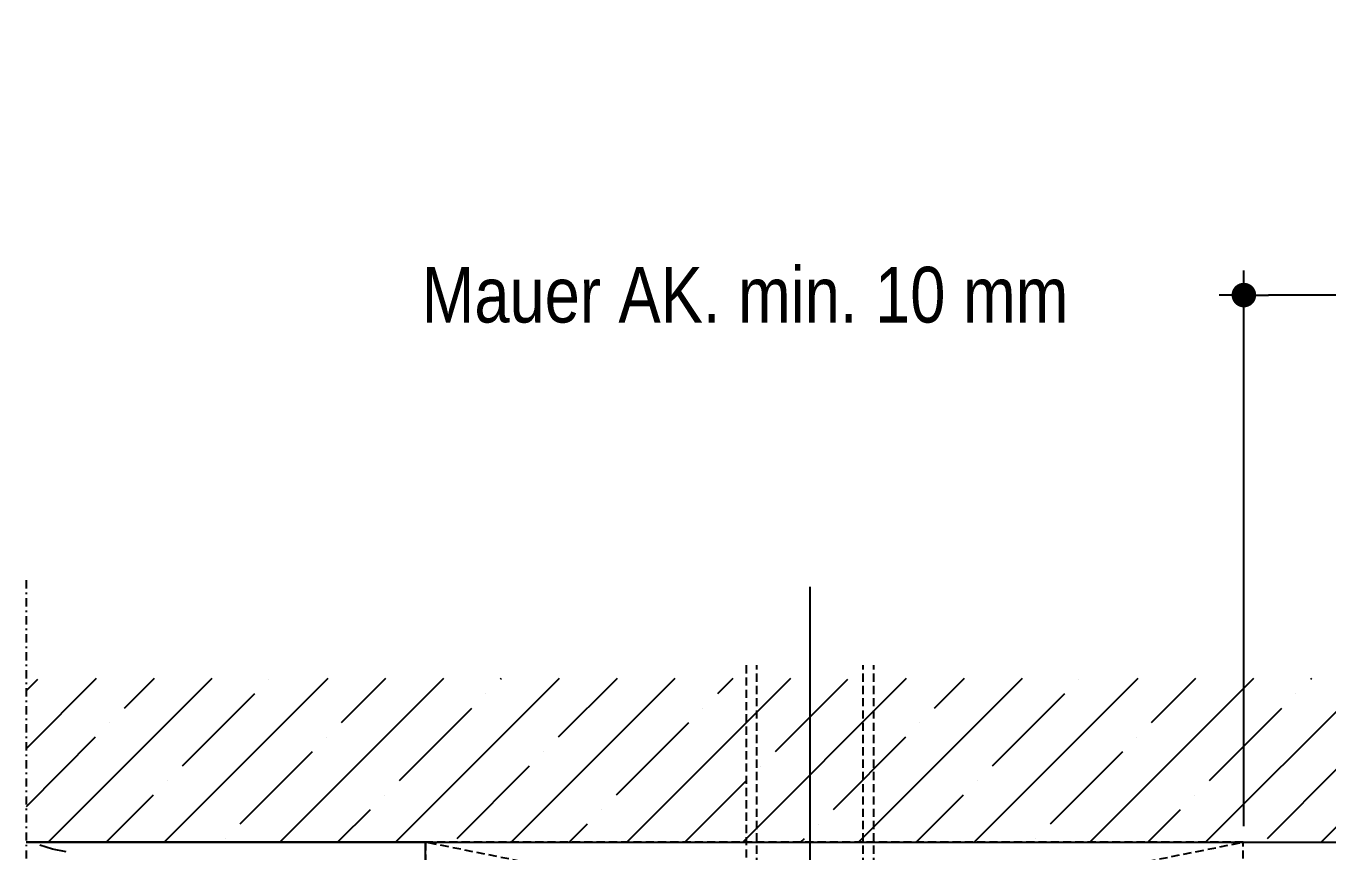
# Model space of a CAD drawing. Header units: millimetres. Extents: x -1598 to 10110, y -2803 to 662.
# Drawn here: x 1597.9 to 1677.5, y -669.4 to -619 of the extents above; entities that cross this region are included whole.
import ezdxf
from ezdxf.xclip import XClip

# ---------------------------------------------------------------- set-up
doc = ezdxf.new("R2010")
doc.units = ezdxf.units.MM
doc.header["$XCLIPFRAME"] = 0
doc.header["$PDMODE"] = 3
doc.header["$PDSIZE"] = -2
for name, pattern in [('CENTER', [50.8, 31.75, -6.35, 6.35, -6.35]), ('STRICHPUNKT', [1, 0.5, -0.25, 0, -0.25]), ('VERDECKT', [0.75, 0.5, -0.25])]:
    doc.linetypes.add(name, pattern=pattern)
doc.layers.add('Achsen', color=3, linetype='STRICHPUNKT', lineweight=25)
doc.layers.add('AM_5', color=3, linetype='Continuous', lineweight=25)
for name, color, linetype in [('CENT_25', 3, 'CENTER'), ('CONST25', 3, 'Continuous'), ('CONST35', 3, 'Continuous'), ('HIDE_25', 3, 'VERDECKT')]:
    doc.layers.add(name, color=color, linetype=linetype)
doc.styles.add('BEMSTIL', font='8SIMPLEX.SHX', dxfattribs={"width": 0.85})
doc.dimstyles.new('Dok-1zu2-PUNKT$0', dxfattribs={"dimscale": 0.5, "dimtxt": 3.4, "dimasz": 1.5, "dimexe": 1.5, "dimexo": 0.6, "dimgap": 1.5, "dimtad": 0, "dimlfac": 2, "dimdsep": 46, "dimtxsty": 'BEMSTIL', "dimblk": 'PUNKT', "dimblk1": 'PUNKT', "dimblk2": 'PUNKT', "dimcen": 0, "dimclrd": 3, "dimclre": 3, "dimclrt": 3, "dimadec": 0, "dimazin": 0, "dimtfac": 0.7, "dimtofl": 0, "dimtmove": 0, "dimatfit": 3, "dimfxl": 1, "dimtolj": 1, "dimarcsym": 0})

# ---------------------------------------------------------------- blocks, each defined once
blk = doc.blocks.new('*X77')
at = {"color": 0}
for p, q in [((20.3, 214.754), (25.3, 219.754)), ((20.329, 216.551), (22.539, 218.761)), ((22.097, 214.784), (24.307, 216.993)), ((20.3, 211.219), (25.3, 216.219)), ((23.865, 213.016), (25.3, 214.451)), ((21.655, 214.342), (21.655, 214.342)), ((20.3, 212.987), (21.213, 213.9)), ((20.3, 207.683), (25.3, 212.683)), ((23.423, 212.574), (23.423, 212.574)), ((20.771, 209.922), (22.981, 212.132)), ((25.191, 210.806), (25.191, 210.806)), ((22.539, 208.155), (24.749, 210.364)), ((20.329, 209.48), (20.329, 209.48)), ((20.3, 204.148), (25.3, 209.148)), ((22.097, 207.713), (22.097, 207.713)), ((20.3, 205.916), (21.655, 207.271)), ((24.307, 206.387), (25.3, 207.38)), ((23.865, 205.945), (23.865, 205.945)), ((20.3, 200.612), (25.3, 205.612)), ((21.213, 203.293), (23.423, 205.503)), ((22.981, 201.525), (25.191, 203.735)), ((20.771, 202.851), (20.771, 202.851)), ((20.3, 202.38), (20.329, 202.409)), ((20.3, 197.077), (25.3, 202.077)), ((22.539, 201.083), (22.539, 201.083)), ((20.3, 198.844), (22.097, 200.642)), ((24.749, 199.758), (25.3, 200.309)), ((24.307, 199.316), (24.307, 199.316)), ((20.3, 193.541), (25.3, 198.541)), ((21.655, 196.664), (23.865, 198.874)), ((23.423, 194.896), (25.3, 196.773)), ((21.213, 196.222), (21.213, 196.222)), ((20.3, 195.309), (20.771, 195.78)), ((20.3, 190.006), (25.3, 195.006)), ((22.981, 194.454), (22.981, 194.454)), ((20.329, 191.803), (22.539, 194.012)), ((25.191, 193.129), (25.3, 193.238)), ((24.749, 192.687), (24.749, 192.687)), ((22.097, 190.035), (24.307, 192.245)), ((20.3, 186.47), (25.3, 191.47)), ((21.655, 189.593), (21.655, 189.593)), ((23.865, 188.267), (25.3, 189.702)), ((20.3, 188.238), (21.213, 189.151)), ((20.3, 182.935), (25.3, 187.935)), ((23.423, 187.825), (23.423, 187.825)), ((20.771, 185.174), (22.981, 187.383)), ((25.191, 186.057), (25.191, 186.057)), ((22.539, 183.406), (24.749, 185.616)), ((20.329, 184.732), (20.329, 184.732)), ((20.3, 179.399), (25.3, 184.399)), ((22.097, 182.964), (22.097, 182.964)), ((24.307, 181.638), (25.3, 182.631)), ((20.3, 181.167), (21.655, 182.522)), ((23.865, 181.196), (23.865, 181.196)), ((20.3, 175.863), (25.3, 180.863)), ((21.213, 178.544), (23.423, 180.754)), ((22.981, 176.777), (25.191, 178.986)), ((20.771, 178.103), (20.771, 178.103)), ((20.3, 177.631), (20.329, 177.661)), ((20.3, 172.328), (25.3, 177.328))]:
    blk.add_line(p, q, dxfattribs=at)
blk = doc.blocks.new('PUNKT')
at = {"color": 0, "linetype": 'Continuous'}
blk.add_line((-0.5, 0), (-1, 0), dxfattribs=at)
at = {"color": 0, "linetype": 'Continuous', "const_width": 0.5}
blk.add_lwpolyline([(-0.25, 0, 1), (0.25, 0, 1)], format="xyb", close=True, dxfattribs=at)
blk = doc.blocks.new('*D93')
at = {"layer": 'AM_5', "color": 3, "lineweight": -2, "transparency": 16777216}
for p, q in [((1672.348, -667.859), (1672.348, -633.936)), ((1682.335, -649.931), (1682.335, -633.936)), ((1672.348, -635.436), (1670.848, -635.436)), ((1680.835, -635.436), (1673.848, -635.436))]:
    blk.add_line(p, q, dxfattribs=at)
at = {"layer": 'Defpoints', "color": 0, "transparency": 16777216}
for p in [(1672.348, -635.436), (1682.335, -650.531), (1672.348, -668.459)]:
    blk.add_point(p, dxfattribs=at)
at = {"layer": 'AM_5', "color": 3, "lineweight": -2, "transparency": 16777216, "xscale": 1.5, "yscale": 1.5, "zscale": 1.5, "rotation": 180}
blk.add_blockref('PUNKT', (1672.348, -635.436), dxfattribs=at)
at = {"layer": 'AM_5', "color": 3, "lineweight": -2, "transparency": 16777216, "xscale": 1.5, "yscale": 1.5, "zscale": 1.5}
blk.add_blockref('PUNKT', (1682.335, -635.436), dxfattribs=at)
at = {"layer": 'AM_5', "color": 3, "transparency": 16777216, "insert": (1640.792, -635.436), "char_height": 3.4, "attachment_point": 5, "style": 'BEMSTIL'}
blk.add_mtext('\\A1;  Mauer AK. min. 10 mm', dxfattribs=at)

msp = doc.modelspace()

# ---------------------------------------------------------------- linework, layer by layer
at = {"layer": 'Achsen'}
msp.add_lwpolyline([(1597.934743, -652.84441), (1597.934743, -758.502996)], dxfattribs=at)
at = {"layer": 'CENT_25'}
msp.add_line((1645.834743, -653.258337), (1645.834743, -690.621719), dxfattribs=at)
at = {"layer": 'CONST35'}
for p, q in [((1597.934743, -668.846345), (1597.934798, -668.846334)), ((1622.334743, -668.846334), (1597.934743, -668.846334)), ((1599.542143, -669.269334), (1598.78073, -669.015529)), ((1622.334743, -681.846334), (1622.334743, -668.846334)), ((1600.388143, -669.438534), (1599.542146, -669.269334))]:
    msp.add_line(p, q, dxfattribs=at)
msp.add_lwpolyline([(1597.934743, -668.846334), (1713.934743, -668.846334), (1713.934743, -646.246334)], dxfattribs=at)
at = {"layer": 'HIDE_25'}
for points in [[(1641.934743, -658.033722), (1641.934743, -683.796334), (1649.734743, -683.796334)], [(1642.584743, -683.796334), (1642.584743, -658.033722)], [(1649.084743, -683.796334), (1649.084743, -658.033722)], [(1649.734743, -683.796334), (1649.734743, -658.033722)], [(1672.29593, -678.846334), (1672.29593, -668.846334), (1622.334743, -668.846334), (1622.334743, -678.846334), (1672.29593, -678.846334), (1622.334743, -668.846334), (1622.334743, -678.846334), (1672.29593, -668.846334)]]:
    msp.add_lwpolyline(points, dxfattribs=at)

# ---------------------------------------------------------------- block references
at = {"layer": 'CONST25'}
ref = msp.add_blockref('*X77', (2031.734743, -618.246334), dxfattribs=dict(at, xscale=-2, yscale=2, zscale=2, rotation=90))
XClip(ref).set_block_clipping_path([(6.3596086305, 158.9), (25.3000000002, 216.9)])

# ---------------------------------------------------------------- dimensions: what is measured, and where the dimension line sits
at = {"layer": 'AM_5'}
dim = msp.add_linear_dim(base=(1672.348225, -635.43551), p1=(1682.334743, -650.531367), p2=(1672.348225, -668.458661), angle=180, text='  Mauer AK. min. 10 mm', dimstyle='Dok-1zu2-PUNKT$0', override={"dimscale": 1, "dimlfac": 1}, dxfattribs=at)
dim.commit()
dim.dimension.update_dxf_attribs({"geometry": '*D93', "text_midpoint": (1640.792272, -635.43551), "dimtype": 160})

doc.saveas('drawing.dxf')
